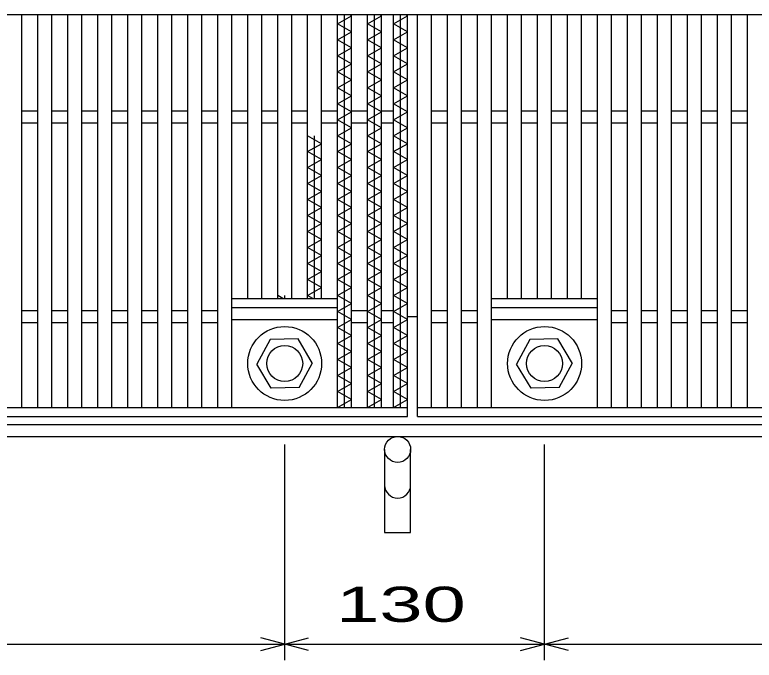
# Model space of a CAD drawing. Units: millimetres, scale not verified. Extents: x -1456 to 1385, y -1026 to 843.
# Drawn here: x -871.5 to -501.6, y -352.8 to -29.8 of the extents above; entities that cross this region are included whole.
import ezdxf
from ezdxf.enums import TextEntityAlignment as Align

# ---------------------------------------------------------------- set-up
doc = ezdxf.new("R2010")
doc.units = ezdxf.units.MM
doc.header["$LTSCALE"] = 8
for name, color, linetype, lineweight in [('16', 3, 'Continuous', 25), ('19', 6, 'Continuous', 25), ('22', 4, 'Continuous', 25)]:
    doc.layers.add(name, color=color, linetype=linetype, lineweight=lineweight)
doc.styles.add('ベクトル', font='')
doc.styles.get('ベクトル').set_extended_font_data('ベクトル')

msp = doc.modelspace()

# ---------------------------------------------------------------- linework, layer by layer
at = {"layer": '16'}
for p, q in [((-206, -29.8), (-1154, -29.8)), ((-868, -226.3), (-868, -29.8)), ((-860, -226.3), (-860, -29.8)), ((-853, -226.3), (-853, -29.8)), ((-845, -226.3), (-845, -29.8)), ((-838, -226.3), (-838, -29.8)), ((-830, -226.3), (-830, -29.8)), ((-823, -226.3), (-823, -29.8)), ((-815, -226.3), (-815, -29.8)), ((-808, -226.3), (-808, -29.8)), ((-800, -226.3), (-800, -29.8)), ((-793, -226.3), (-793, -29.8)), ((-785, -226.3), (-785, -29.8)), ((-778, -226.3), (-778, -29.8)), ((-770, -226.3), (-770, -29.8)), ((-763, -226.3), (-763, -29.8)), ((-755, -171.8), (-755, -29.8)), ((-748, -171.8), (-748, -29.8)), ((-740, -171.8), (-740, -29.8)), ((-733, -171.8), (-733, -29.8)), ((-725, -171.8), (-725, -29.8)), ((-718, -171.8), (-718, -29.8)), ((-710, -226.3), (-710, -29.8)), ((-710, -34.3), (-703, -30.3)), ((-706.5, -226.3), (-706.5, -29.8)), ((-703, -30.3), (-703.88, -29.8)), ((-703, -226.3), (-703, -29.8)), ((-695, -226.3), (-695, -29.8)), ((-695, -34.3), (-688, -30.3)), ((-691.5, -226.3), (-691.5, -29.8)), ((-688, -30.3), (-688.88, -29.8)), ((-688, -226.3), (-688, -29.8)), ((-682, -226.3), (-682, -29.8)), ((-682, -34.3), (-675, -30.3)), ((-678.5, -226.3), (-678.5, -29.8)), ((-675, -30.3), (-675.88, -29.8)), ((-675, -226.3), (-675, -29.8)), ((-670, -226.3), (-670, -29.8)), ((-663, -226.3), (-663, -29.8)), ((-655, -226.3), (-655, -29.8)), ((-648, -226.3), (-648, -29.8)), ((-640, -226.3), (-640, -29.8)), ((-633, -226.3), (-633, -29.8)), ((-625, -171.8), (-625, -29.8)), ((-618, -171.8), (-618, -29.8)), ((-610, -171.8), (-610, -29.8)), ((-603, -171.8), (-603, -29.8)), ((-595, -171.8), (-595, -29.8)), ((-588, -171.8), (-588, -29.8)), ((-580, -226.3), (-580, -29.8)), ((-573, -226.3), (-573, -29.8)), ((-565, -226.3), (-565, -29.8)), ((-558, -226.3), (-558, -29.8)), ((-550, -226.3), (-550, -29.8)), ((-543, -226.3), (-543, -29.8)), ((-535, -226.3), (-535, -29.8)), ((-528, -226.3), (-528, -29.8)), ((-520, -226.3), (-520, -29.8)), ((-513, -226.3), (-513, -29.8)), ((-505, -226.3), (-505, -29.8)), ((-703, -38.3), (-710, -34.3)), ((-688, -38.3), (-695, -34.3)), ((-675, -38.3), (-682, -34.3)), ((-710, -42.3), (-703, -38.3)), ((-695, -42.3), (-688, -38.3)), ((-682, -42.3), (-675, -38.3)), ((-703, -46.3), (-710, -42.3)), ((-688, -46.3), (-695, -42.3)), ((-675, -46.3), (-682, -42.3)), ((-710, -50.3), (-703, -46.3)), ((-695, -50.3), (-688, -46.3)), ((-682, -50.3), (-675, -46.3)), ((-703, -54.3), (-710, -50.3)), ((-688, -54.3), (-695, -50.3)), ((-675, -54.3), (-682, -50.3)), ((-710, -58.3), (-703, -54.3)), ((-695, -58.3), (-688, -54.3)), ((-682, -58.3), (-675, -54.3)), ((-703, -62.3), (-710, -58.3)), ((-688, -62.3), (-695, -58.3)), ((-675, -62.3), (-682, -58.3)), ((-710, -66.3), (-703, -62.3)), ((-695, -66.3), (-688, -62.3)), ((-682, -66.3), (-675, -62.3)), ((-703, -70.3), (-710, -66.3)), ((-688, -70.3), (-695, -66.3)), ((-675, -70.3), (-682, -66.3)), ((-710, -74.3), (-703, -70.3)), ((-695, -74.3), (-688, -70.3)), ((-682, -74.3), (-675, -70.3)), ((-703, -78.3), (-710, -74.3)), ((-688, -78.3), (-695, -74.3)), ((-675, -78.3), (-682, -74.3)), ((-868, -77.8), (-860, -77.8)), ((-853, -77.8), (-845, -77.8)), ((-838, -77.8), (-830, -77.8)), ((-823, -77.8), (-815, -77.8)), ((-808, -77.8), (-800, -77.8)), ((-793, -77.8), (-785, -77.8)), ((-778, -77.8), (-770, -77.8)), ((-763, -77.8), (-755, -77.8)), ((-748, -77.8), (-740, -77.8)), ((-733, -77.8), (-725, -77.8)), ((-718, -77.8), (-710, -77.8)), ((-710, -82.3), (-703, -78.3)), ((-703, -77.8), (-695, -77.8)), ((-695, -82.3), (-688, -78.3)), ((-688, -77.8), (-682, -77.8)), ((-682, -82.3), (-675, -78.3)), ((-663, -77.8), (-655, -77.8)), ((-648, -77.8), (-640, -77.8)), ((-633, -77.8), (-625, -77.8)), ((-618, -77.8), (-610, -77.8)), ((-603, -77.8), (-595, -77.8)), ((-588, -77.8), (-580, -77.8)), ((-573, -77.8), (-565, -77.8)), ((-558, -77.8), (-550, -77.8)), ((-543, -77.8), (-535, -77.8)), ((-528, -77.8), (-520, -77.8)), ((-513, -77.8), (-505, -77.8)), ((-868, -83.8), (-860, -83.8)), ((-853, -83.8), (-845, -83.8)), ((-838, -83.8), (-830, -83.8)), ((-823, -83.8), (-815, -83.8)), ((-808, -83.8), (-800, -83.8)), ((-793, -83.8), (-785, -83.8)), ((-778, -83.8), (-770, -83.8)), ((-763, -83.8), (-755, -83.8)), ((-748, -83.8), (-740, -83.8)), ((-733, -83.8), (-725, -83.8)), ((-718, -83.8), (-710, -83.8)), ((-703, -86.3), (-710, -82.3)), ((-703, -83.8), (-695, -83.8)), ((-688, -86.3), (-695, -82.3)), ((-688, -83.8), (-682, -83.8)), ((-675, -86.3), (-682, -82.3)), ((-663, -83.8), (-655, -83.8)), ((-648, -83.8), (-640, -83.8)), ((-633, -83.8), (-625, -83.8)), ((-618, -83.8), (-610, -83.8)), ((-603, -83.8), (-595, -83.8)), ((-588, -83.8), (-580, -83.8)), ((-573, -83.8), (-565, -83.8)), ((-558, -83.8), (-550, -83.8)), ((-543, -83.8), (-535, -83.8)), ((-528, -83.8), (-520, -83.8)), ((-513, -83.8), (-505, -83.8)), ((-710, -90.3), (-703, -86.3)), ((-695, -90.3), (-688, -86.3)), ((-682, -90.3), (-675, -86.3)), ((-718, -94.3), (-725, -90.3)), ((-721.5, -171.8), (-721.5, -90.3)), ((-703, -94.3), (-710, -90.3)), ((-688, -94.3), (-695, -90.3)), ((-675, -94.3), (-682, -90.3)), ((-725, -98.3), (-718, -94.3)), ((-710, -98.3), (-703, -94.3)), ((-695, -98.3), (-688, -94.3)), ((-682, -98.3), (-675, -94.3)), ((-718, -102.3), (-725, -98.3)), ((-703, -102.3), (-710, -98.3)), ((-688, -102.3), (-695, -98.3)), ((-675, -102.3), (-682, -98.3)), ((-725, -106.3), (-718, -102.3)), ((-710, -106.3), (-703, -102.3)), ((-695, -106.3), (-688, -102.3)), ((-682, -106.3), (-675, -102.3)), ((-718, -110.3), (-725, -106.3)), ((-703, -110.3), (-710, -106.3)), ((-688, -110.3), (-695, -106.3)), ((-675, -110.3), (-682, -106.3)), ((-725, -114.3), (-718, -110.3)), ((-710, -114.3), (-703, -110.3)), ((-695, -114.3), (-688, -110.3)), ((-682, -114.3), (-675, -110.3)), ((-718, -118.3), (-725, -114.3)), ((-703, -118.3), (-710, -114.3)), ((-688, -118.3), (-695, -114.3)), ((-675, -118.3), (-682, -114.3)), ((-725, -122.3), (-718, -118.3)), ((-710, -122.3), (-703, -118.3)), ((-695, -122.3), (-688, -118.3)), ((-682, -122.3), (-675, -118.3)), ((-718, -126.3), (-725, -122.3)), ((-703, -126.3), (-710, -122.3)), ((-688, -126.3), (-695, -122.3)), ((-675, -126.3), (-682, -122.3)), ((-725, -130.3), (-718, -126.3)), ((-710, -130.3), (-703, -126.3)), ((-695, -130.3), (-688, -126.3)), ((-682, -130.3), (-675, -126.3)), ((-718, -134.3), (-725, -130.3)), ((-703, -134.3), (-710, -130.3)), ((-688, -134.3), (-695, -130.3)), ((-675, -134.3), (-682, -130.3)), ((-725, -138.3), (-718, -134.3)), ((-710, -138.3), (-703, -134.3)), ((-695, -138.3), (-688, -134.3)), ((-682, -138.3), (-675, -134.3)), ((-718, -142.3), (-725, -138.3)), ((-703, -142.3), (-710, -138.3)), ((-688, -142.3), (-695, -138.3)), ((-675, -142.3), (-682, -138.3)), ((-725, -146.3), (-718, -142.3)), ((-710, -146.3), (-703, -142.3)), ((-695, -146.3), (-688, -142.3)), ((-682, -146.3), (-675, -142.3)), ((-718, -150.3), (-725, -146.3)), ((-703, -150.3), (-710, -146.3)), ((-688, -150.3), (-695, -146.3)), ((-675, -150.3), (-682, -146.3)), ((-725, -154.3), (-718, -150.3)), ((-710, -154.3), (-703, -150.3)), ((-695, -154.3), (-688, -150.3)), ((-682, -154.3), (-675, -150.3)), ((-718, -158.3), (-725, -154.3)), ((-703, -158.3), (-710, -154.3)), ((-688, -158.3), (-695, -154.3)), ((-675, -158.3), (-682, -154.3)), ((-725, -162.3), (-718, -158.3)), ((-710, -162.3), (-703, -158.3)), ((-695, -162.3), (-688, -158.3)), ((-682, -162.3), (-675, -158.3)), ((-718, -166.3), (-725, -162.3)), ((-703, -166.3), (-710, -162.3)), ((-688, -166.3), (-695, -162.3)), ((-675, -166.3), (-682, -162.3)), ((-725, -170.3), (-718, -166.3)), ((-710, -170.3), (-703, -166.3)), ((-695, -170.3), (-688, -166.3)), ((-682, -170.3), (-675, -166.3)), ((-763, -171.8), (-710, -171.8)), ((-763, -176.3), (-763, -171.8)), ((-737.38, -171.8), (-740, -170.3)), ((-736.5, -171.8), (-736.5, -170.3)), ((-722.38, -171.8), (-725, -170.3)), ((-703, -174.3), (-710, -170.3)), ((-710, -176.3), (-710, -171.8)), ((-688, -174.3), (-695, -170.3)), ((-675, -174.3), (-682, -170.3)), ((-633, -171.8), (-580, -171.8)), ((-633, -176.3), (-633, -171.8)), ((-580, -176.3), (-580, -171.8)), ((-763, -176.3), (-710, -176.3)), ((-710, -178.3), (-703, -174.3)), ((-695, -178.3), (-688, -174.3)), ((-682, -178.3), (-675, -174.3)), ((-633, -176.3), (-580, -176.3)), ((-868, -177.8), (-860, -177.8)), ((-853, -177.8), (-845, -177.8)), ((-838, -177.8), (-830, -177.8)), ((-823, -177.8), (-815, -177.8)), ((-808, -177.8), (-800, -177.8)), ((-793, -177.8), (-785, -177.8)), ((-778, -177.8), (-770, -177.8)), ((-703, -182.3), (-710, -178.3)), ((-703, -177.8), (-695, -177.8)), ((-688, -182.3), (-695, -178.3)), ((-688, -177.8), (-682, -177.8)), ((-675, -182.3), (-682, -178.3)), ((-663, -177.8), (-655, -177.8)), ((-648, -177.8), (-640, -177.8)), ((-573, -177.8), (-565, -177.8)), ((-558, -177.8), (-550, -177.8)), ((-543, -177.8), (-535, -177.8)), ((-528, -177.8), (-520, -177.8)), ((-513, -177.8), (-505, -177.8)), ((-868, -183.8), (-860, -183.8)), ((-853, -183.8), (-845, -183.8)), ((-838, -183.8), (-830, -183.8)), ((-823, -183.8), (-815, -183.8)), ((-808, -183.8), (-800, -183.8)), ((-793, -183.8), (-785, -183.8)), ((-778, -183.8), (-770, -183.8)), ((-763, -182.3), (-710, -182.3)), ((-710, -186.3), (-703, -182.3)), ((-703, -183.8), (-695, -183.8)), ((-695, -186.3), (-688, -182.3)), ((-688, -183.8), (-682, -183.8)), ((-682, -186.3), (-675, -182.3)), ((-663, -183.8), (-655, -183.8)), ((-648, -183.8), (-640, -183.8)), ((-633, -182.3), (-580, -182.3)), ((-573, -183.8), (-565, -183.8)), ((-558, -183.8), (-550, -183.8)), ((-543, -183.8), (-535, -183.8)), ((-528, -183.8), (-520, -183.8)), ((-513, -183.8), (-505, -183.8)), ((-703, -190.3), (-710, -186.3)), ((-688, -190.3), (-695, -186.3)), ((-675, -190.3), (-682, -186.3)), ((-729.8, -192.01), (-743.79, -192.35)), ((-722.5, -204.3), (-729.8, -192.01)), ((-710, -194.3), (-703, -190.3)), ((-695, -194.3), (-688, -190.3)), ((-682, -194.3), (-675, -190.3)), ((-599.8, -192.01), (-613.79, -192.35)), ((-592.5, -204.3), (-599.8, -192.01)), ((-743.79, -192.35), (-750.5, -204.64)), ((-703, -198.3), (-710, -194.3)), ((-688, -198.3), (-695, -194.3)), ((-675, -198.3), (-682, -194.3)), ((-613.79, -192.35), (-620.5, -204.64)), ((-710, -202.3), (-703, -198.3)), ((-695, -202.3), (-688, -198.3)), ((-682, -202.3), (-675, -198.3)), ((-703, -206.3), (-710, -202.3)), ((-688, -206.3), (-695, -202.3)), ((-675, -206.3), (-682, -202.3)), ((-743.2, -216.59), (-750.5, -204.64)), ((-729.21, -216.25), (-722.5, -203.96)), ((-710, -210.3), (-703, -206.3)), ((-695, -210.3), (-688, -206.3)), ((-682, -210.3), (-675, -206.3)), ((-613.2, -216.59), (-620.5, -204.64)), ((-599.21, -216.25), (-592.5, -203.96)), ((-703, -214.3), (-710, -210.3)), ((-688, -214.3), (-695, -210.3)), ((-675, -214.3), (-682, -210.3)), ((-710, -218.3), (-703, -214.3)), ((-695, -218.3), (-688, -214.3)), ((-682, -218.3), (-675, -214.3)), ((-729.21, -216.25), (-743.2, -216.59)), ((-599.21, -216.25), (-613.2, -216.59)), ((-703, -222.3), (-710, -218.3)), ((-688, -222.3), (-695, -218.3)), ((-675, -222.3), (-682, -218.3)), ((-710, -226.3), (-703, -222.3)), ((-695, -226.3), (-688, -222.3)), ((-682, -226.3), (-675, -222.3)), ((-1130, -226.3), (-675, -226.3)), ((-875, -226.3), (-868, -226.3)), ((-860, -226.3), (-853, -226.3)), ((-845, -226.3), (-838, -226.3)), ((-830, -226.3), (-823, -226.3)), ((-815, -226.3), (-808, -226.3)), ((-800, -226.3), (-793, -226.3)), ((-785, -226.3), (-778, -226.3)), ((-770, -226.3), (-763, -226.3)), ((-755, -226.3), (-755, -226.3)), ((-755, -226.3), (-748, -226.3)), ((-748, -226.3), (-748, -226.3)), ((-740, -226.3), (-740, -226.3)), ((-740, -226.3), (-733, -226.3)), ((-733, -226.3), (-733, -226.3)), ((-725, -226.3), (-725, -226.3)), ((-725, -226.3), (-718, -226.3)), ((-718, -226.3), (-718, -226.3)), ((-710, -226.3), (-703, -226.3)), ((-695, -226.3), (-688, -226.3)), ((-682, -226.3), (-675, -226.3)), ((-675, -230.8), (-675, -226.3)), ((-670, -226.3), (-230, -226.3)), ((-670, -230.8), (-670, -226.3)), ((-670, -226.3), (-663, -226.3)), ((-655, -226.3), (-648, -226.3)), ((-640, -226.3), (-633, -226.3)), ((-625, -226.3), (-625, -226.3)), ((-625, -226.3), (-618, -226.3)), ((-618, -226.3), (-618, -226.3)), ((-610, -226.3), (-610, -226.3)), ((-610, -226.3), (-603, -226.3)), ((-603, -226.3), (-603, -226.3)), ((-595, -226.3), (-595, -226.3)), ((-595, -226.3), (-588, -226.3)), ((-588, -226.3), (-588, -226.3)), ((-580, -226.3), (-573, -226.3)), ((-565, -226.3), (-558, -226.3)), ((-550, -226.3), (-543, -226.3)), ((-535, -226.3), (-528, -226.3)), ((-520, -226.3), (-513, -226.3)), ((-505, -226.3), (-498, -226.3)), ((-1130, -230.8), (-675, -230.8)), ((-670, -230.8), (-230, -230.8))]:
    msp.add_line(p, q, dxfattribs=at)
for centre, radius in [((-736.5, -204.3), 18.5), ((-606.5, -204.3), 18.5), ((-736.5, -204.3), 9), ((-606.5, -204.3), 9)]:
    msp.add_circle(centre, radius, dxfattribs=at)
at = {"layer": '19'}
for p, q in [((-675, -180.8), (-670, -180.8)), ((-1134, -234.8), (-226, -234.8)), ((-1140, -240.8), (-220, -240.8)), ((-686.5, -247.3), (-686.5, -288.92)), ((-673.5, -288.92), (-673.5, -247.3)), ((-686.5, -288.92), (-673.5, -288.92))]:
    msp.add_line(p, q, dxfattribs=at)
msp.add_circle((-680, -247.3), 6.5, dxfattribs=at)
msp.add_arc((-680, -265.14), 6.5, 180, 0, dxfattribs=at)
at = {"layer": '22'}
for p, q in [((-736.5, -352.8), (-736.5, -244.8)), ((-606.5, -352.8), (-606.5, -244.8)), ((-736.5, -344.8), (-748.5, -341.6)), ((-736.5, -344.8), (-724.5, -341.6)), ((-606.5, -344.8), (-618.5, -341.6)), ((-606.5, -344.8), (-594.5, -341.6)), ((-1066.5, -344.8), (-736.5, -344.8)), ((-748.5, -348), (-736.5, -344.8)), ((-724.5, -348), (-736.5, -344.8)), ((-736.5, -344.8), (-606.5, -344.8)), ((-618.5, -348), (-606.5, -344.8)), ((-594.5, -348), (-606.5, -344.8)), ((-606.5, -344.8), (-291.5, -344.8))]:
    msp.add_line(p, q, dxfattribs=at)

# ---------------------------------------------------------------- texts
at = {"layer": '22', "color": 2, "style": 'ベクトル', "width": 1.65}
msp.add_text(' 130 ', height=17.6, dxfattribs=at).set_placement((-721.5, -324.8), align=Align.MIDDLE_LEFT)

doc.saveas('drawing.dxf')
